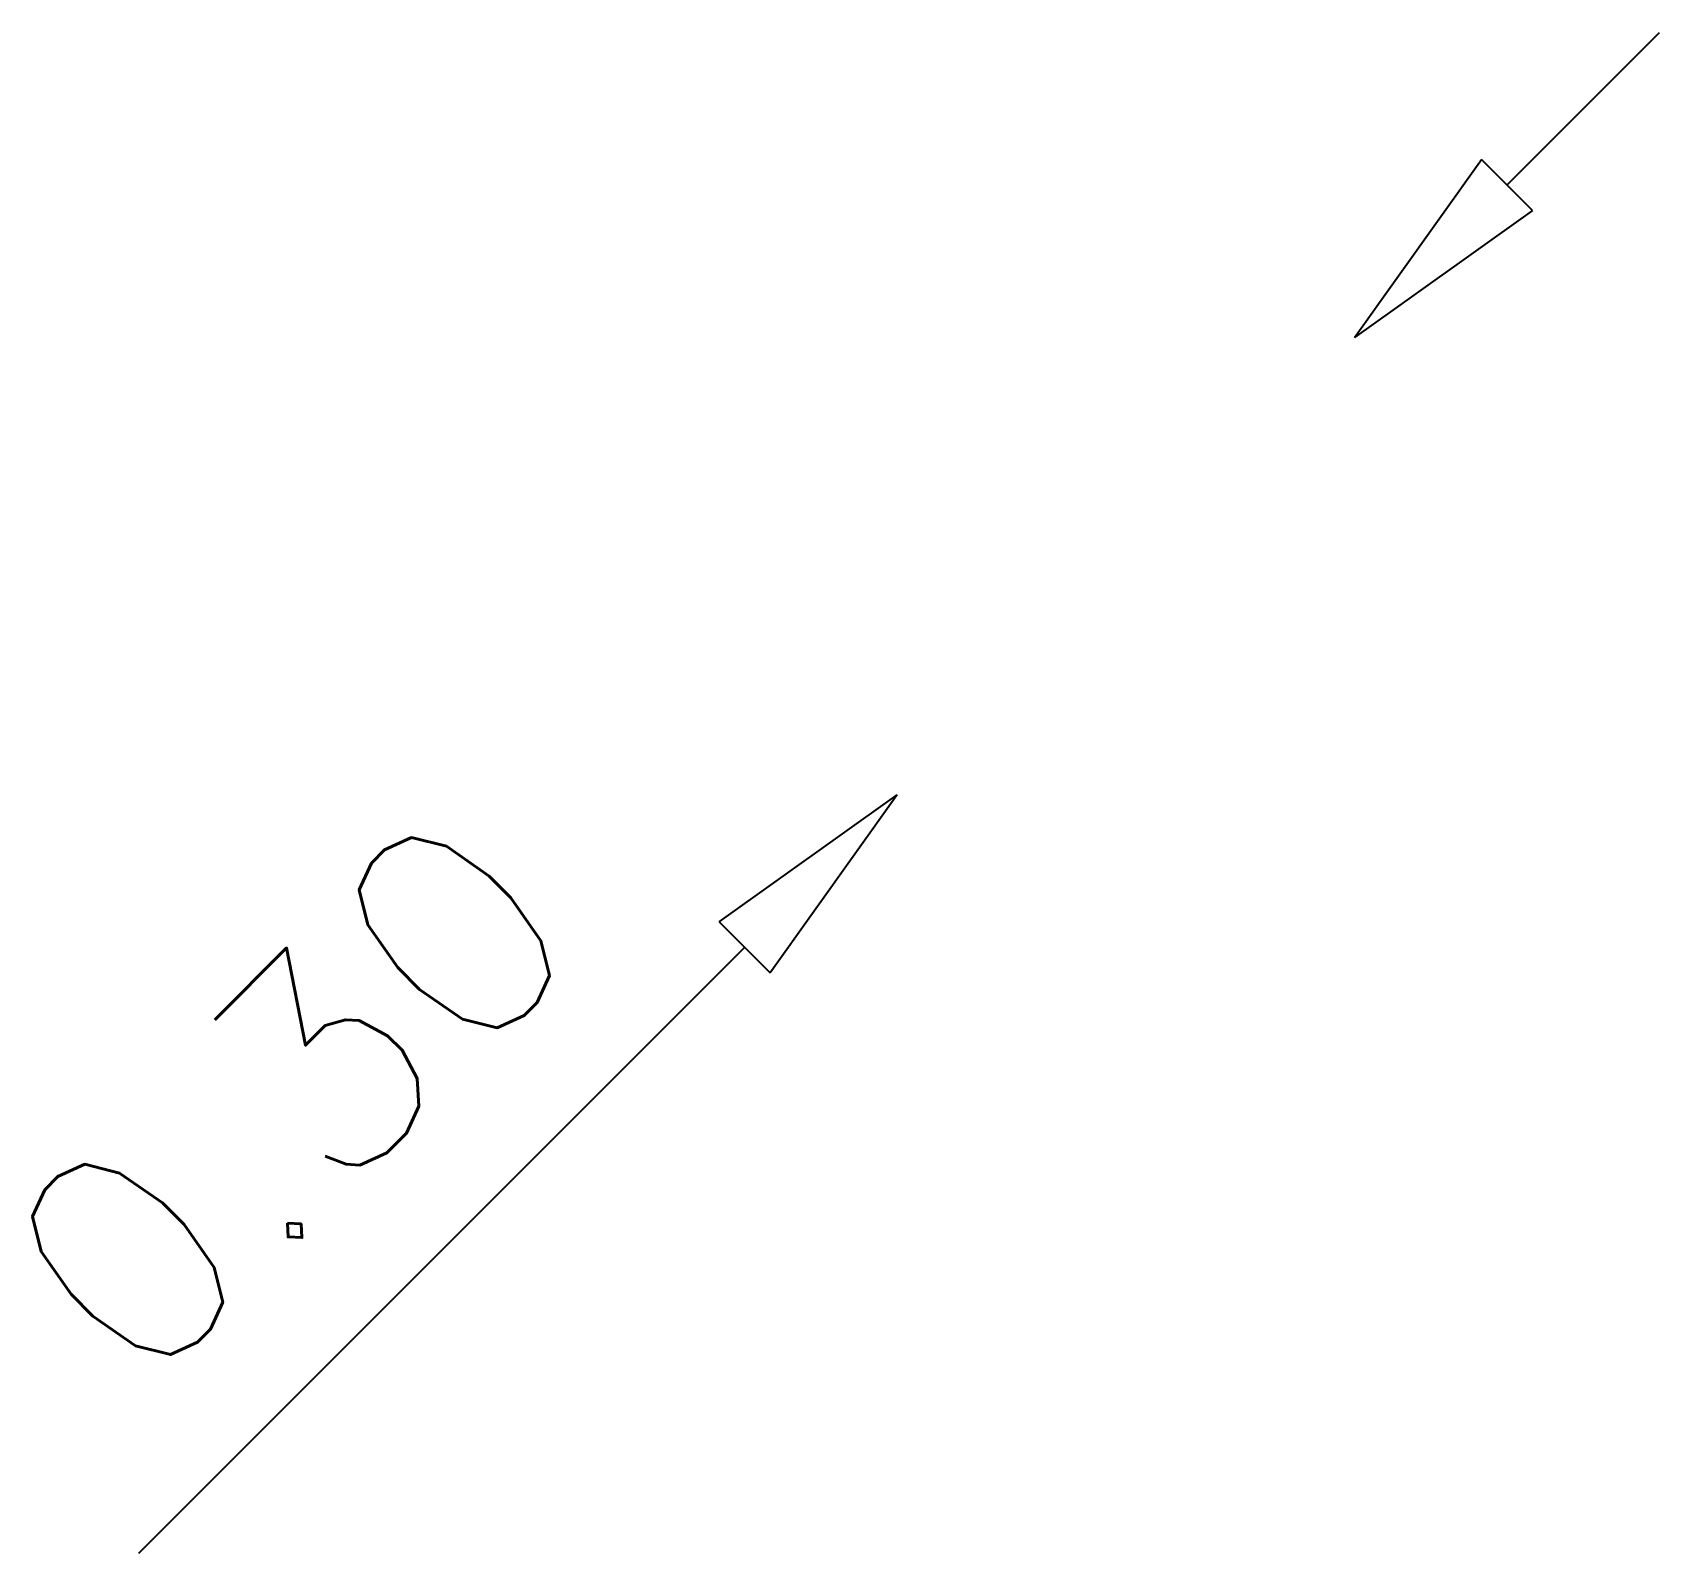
# Model space of a CAD drawing. Header units: metres. Extents: x 23.031 to 23.785, y 11.511 to 12.216.
import ezdxf

# ---------------------------------------------------------------- set-up
doc = ezdxf.new("R2010")
doc.units = ezdxf.units.M
doc.header["$MEASUREMENT"] = 0
doc.layers.get('0').update_dxf_attribs({"linetype": 'CONTINUOUS'})
doc.styles.get("Standard").update_dxf_attribs({"font": 'Simplex.shx'})

# ---------------------------------------------------------------- blocks, each defined once
blk = doc.blocks.new('_CLOSEDBLANK')
at = {"color": 0, "linetype": 'ByBlock'}
for p, q in [((-1, 0.1667), (0, 0)), ((-1, 0.1667), (-1, -0.1667)), ((0, 0), (-1, -0.1667))]:
    blk.add_line(p, q, dxfattribs=at)

msp = doc.modelspace()

# ---------------------------------------------------------------- linework, layer by layer
at = {"color": 2, "linetype": 'ByBlock', "ltscale": 0.3}
for p, q in [((23.71459, 12.14541), (23.7853, 12.21612)), ((23.36103, 11.79185), (23.07993, 11.51075))]:
    msp.add_line(p, q, dxfattribs=at)

# ---------------------------------------------------------------- block references
at = {"color": 2, "linetype": 'ByBlock', "ltscale": 0.3, "xscale": 0.1, "yscale": 0.1, "zscale": 0.1}
for p, rotation in [((23.64388, 12.0747), 225), ((23.43175, 11.86256), 45)]:
    msp.add_blockref('_CLOSEDBLANK', p, dxfattribs=dict(at, rotation=rotation))

# ---------------------------------------------------------------- texts
at = {"color": 3, "linetype": 'Continuous'}
msp.add_text('0.30', height=0.1, rotation=45, dxfattribs=at).set_placement((23.07993, 11.58146))

doc.saveas('drawing.dxf')
